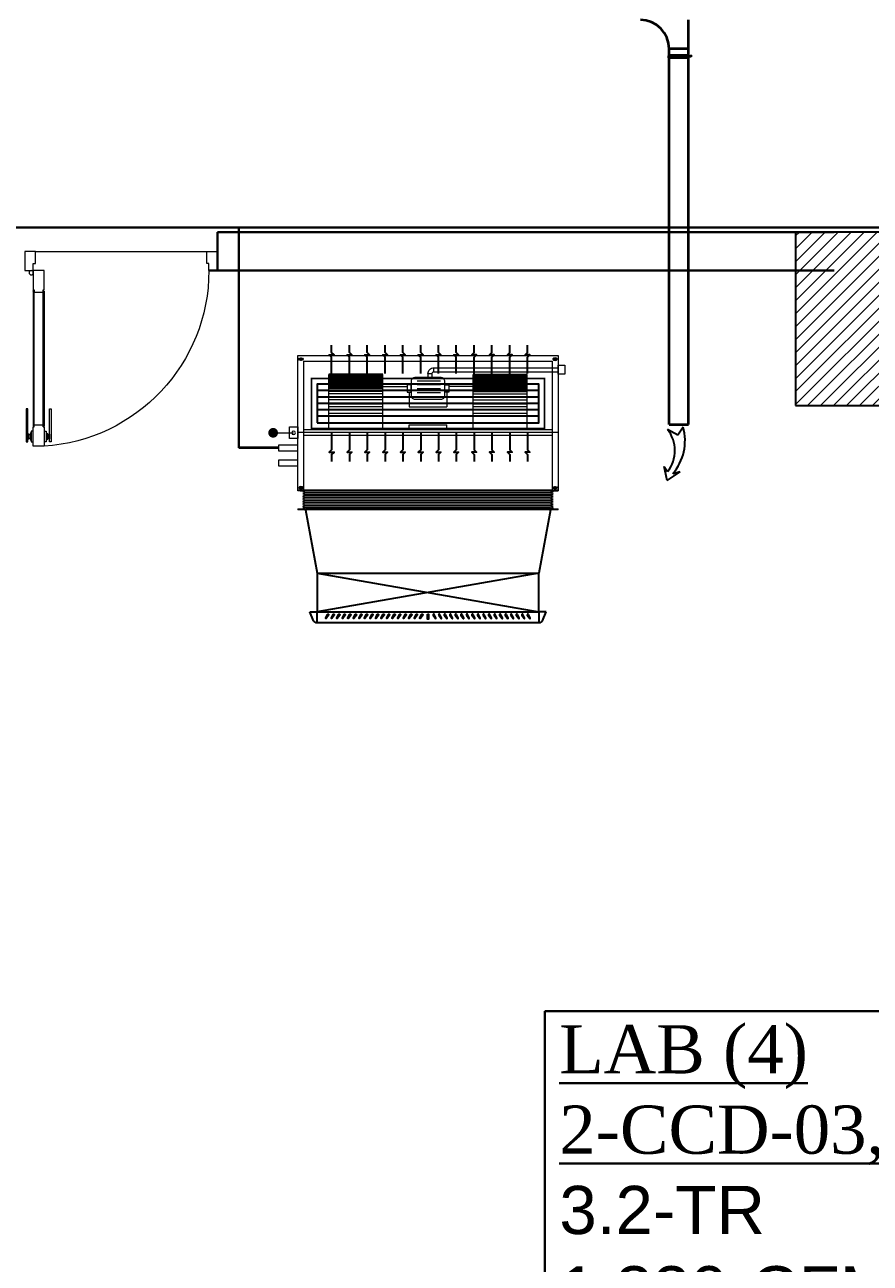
# Model space of a CAD drawing. Extents: x 847 to 949, y 444 to 823.
# Drawn here: x 888.55 to 892.93, y 564.71 to 571.14 of the extents above; entities that cross this region are included whole.
import ezdxf

# ---------------------------------------------------------------- set-up
doc = ezdxf.new("R2010")
doc.units = 0
doc.header["$MEASUREMENT"] = 0
doc.linetypes.add('DASHDOT', pattern=[25.4, 12.7, -6.35, 0, -6.35])
doc.layers.get('0').update_dxf_attribs({"linetype": 'CONTINUOUS', "lineweight": 30})
for name, color, linetype in [('01_AC-EQUIP', 206, 'CONTINUOUS'), ('03_AC-S.DUCT', 5, 'CONTINUOUS'), ('06_AC-FA.DUCT', 4, 'CONTINUOUS'), ('A.C.VOLUM DAMPER', 2, 'CONTINUOUS'), ('AC-GRILLES', 2, 'CONTINUOUS'), ('M-DIFUSER', 195, 'CONTINUOUS'), ('M-DUCT-SA', 5, 'CONTINUOUS'), ('M-EQBMNT', 21, 'CONTINUOUS')]:
    doc.layers.add(name, color=color, linetype=linetype)
for name, color, linetype, lineweight in [('04-AC_F.A.DUCT', 4, 'CONTINUOUS', 35), ('AC-TEXT', 15, 'CONTINUOUS', 30), ('AC.REF(S). PIPING', 3, 'CONTINUOUS', 30), ('Column', 6, 'CONTINUOUS', 25), ('DOOR', 30, 'CONTINUOUS', 9), ('exhaust grill', 220, 'CONTINUOUS', 18), ('hatch', 252, 'CONTINUOUS', 9), ('Wall', 5, 'CONTINUOUS', 30)]:
    doc.layers.add(name, color=color, linetype=linetype, lineweight=lineweight)
doc.styles.add('AC', font='romans.shx', dxfattribs={"height": 0.2})

# ---------------------------------------------------------------- blocks, each defined once
blk = doc.blocks.new('d3')
at = {"layer": 'DOOR', "color": 252}
for p, q in [((45.6622, -61.5054), (45.6622, -60.8055)), ((45.6672, -60.8055), (45.6672, -61.5054)), ((45.7138, -60.8055), (45.7138, -61.5054)), ((45.7188, -61.5054), (45.7188, -60.8055))]:
    blk.add_line(p, q, dxfattribs=at)
at = {"layer": 'DOOR', "color": 251}
blk.add_line((45.6738, -61.711), (46.5627, -61.711), dxfattribs=at)
at = {"layer": 'DOOR', "color": 1}
for points in [[(45.6343, -60.8945), (45.6263, -60.8945), (45.6263, -60.7222), (45.6343, -60.7222)], [(45.7466, -60.8945), (45.7547, -60.8945), (45.7547, -60.7222), (45.7466, -60.7222)], [(45.6461, -60.74), (45.6396, -60.74), (45.6396, -60.7602), (45.6461, -60.7602)], [(45.7349, -60.74), (45.7414, -60.74), (45.7414, -60.7602), (45.7349, -60.7602)]]:
    blk.add_lwpolyline(points, close=True, dxfattribs=at)
for points in [[(45.6627, -60.7778), (45.6516, -60.7778), (45.6516, -60.7222), (45.6627, -60.7222)], [(45.6516, -60.7674), (45.6461, -60.7674), (45.6461, -60.7329), (45.6516, -60.7329)], [(45.7294, -60.7674), (45.7349, -60.7674), (45.7349, -60.7329), (45.7294, -60.7329)]]:
    blk.add_lwpolyline(points, dxfattribs=at)
at = {"layer": 'DOOR', "color": 5}
for points in [[(45.6672, -60.8), (45.6672, -60.8111), (45.7138, -60.8111), (45.7138, -60.8), (45.7183, -60.8), (45.7183, -60.7), (45.7183, -60.7), (45.6627, -60.7), (45.6627, -60.8)], [(45.6672, -61.511), (45.6672, -61.4999), (45.7138, -61.4999), (45.7138, -61.511), (45.7183, -61.511), (45.7183, -61.611), (45.7183, -61.611), (45.6627, -61.611), (45.6627, -61.511)], [(45.6183, -61.711), (45.6183, -61.611), (45.6627, -61.611), (45.6627, -61.6489), (45.6738, -61.6489), (45.6738, -61.711)], [(46.6183, -61.711), (46.6183, -61.611), (46.5737, -61.611), (46.5737, -61.6489), (46.5626, -61.6489), (46.5627, -61.711)]]:
    blk.add_lwpolyline(points, close=True, dxfattribs=at)
blk.add_lwpolyline([(45.7183, -60.7778), (45.7294, -60.7778), (45.7294, -60.7222), (45.7183, -60.7222)], dxfattribs=at)
at = {"layer": 'DOOR', "color": 1}
for points in [[(45.6343, -60.7403, -1), (45.6396, -60.7403), (45.6396, -60.7403), (45.6396, -60.7599), (45.6396, -60.7599, -1), (45.6343, -60.7599), (45.6343, -60.7599)], [(45.7466, -60.7403, 1), (45.7414, -60.7403), (45.7414, -60.7403), (45.7414, -60.7599), (45.7414, -60.7599, 1), (45.7466, -60.7599), (45.7466, -60.7599)]]:
    blk.add_lwpolyline(points, format="xyb", close=True, dxfattribs=at)
at = {"layer": 'DOOR', "color": 5}
for points in [[(45.6672, -60.8105), (45.6672, -60.8105, -1), (45.6672, -60.8006)], [(45.7138, -60.8105), (45.7138, -60.8105, 1), (45.7138, -60.8006)], [(45.6672, -61.5005), (45.6672, -61.5005, 1), (45.6672, -61.5104)], [(45.7138, -61.5005), (45.7138, -61.5005, -1), (45.7138, -61.5104)]]:
    blk.add_lwpolyline(points, format="xyb", close=True, dxfattribs=at)
blk.add_circle((45.6516, -61.5999), 0.0111, dxfattribs=at)
at = {"layer": 'DOOR', "color": 252}
blk.add_arc((45.6609, -61.611), 0.9128, 360, 86.39768, dxfattribs=at)
blk = doc.blocks.new('*U46')
at = {"layer": 'M-DIFUSER', "extrusion": (0, 1e-16, -1)}
for p, q in [((-517.1, -40.5), (-533.1, 0)), ((517.1, -40.5), (533.1, 0))]:
    blk.add_line(p, q, dxfattribs=at)
at = {"layer": 'M-DIFUSER'}
for points in [[(-533.1, 0), (-500, 0), (-500, 0)], [(533.1, 0), (500, 0), (500, 0)]]:
    blk.add_lwpolyline(points, dxfattribs=at)
blk.add_lwpolyline([(500, 0), (-500, 0), (-500, -50), (500, -50)], close=True, dxfattribs=at)
at = {"layer": 'M-DIFUSER', "color": 21}
for points in [[(-453.6, -12.4, -1.057685), (-448.3, -15.1), (-459.4, -30.3, -0.89828), (-461.1, -29.3)], [(-428.6, -12.4, -1.057685), (-423.3, -15.1), (-434.4, -30.3, -0.89828), (-436.1, -29.3)], [(-403.6, -12.4, -1.057685), (-398.3, -15.1), (-409.4, -30.3, -0.89828), (-411.1, -29.3)], [(-378.6, -12.4, -1.057685), (-373.3, -15.1), (-384.4, -30.3, -0.89828), (-386.1, -29.3)], [(-353.6, -12.4, -1.057685), (-348.3, -15.1), (-359.4, -30.3, -0.89828), (-361.1, -29.3)], [(-328.6, -12.4, -1.057685), (-323.3, -15.1), (-334.4, -30.3, -0.89828), (-336.1, -29.3)], [(-303.6, -12.4, -1.057685), (-298.3, -15.1), (-309.4, -30.3, -0.89828), (-311.1, -29.3)], [(-278.6, -12.4, -1.057685), (-273.3, -15.1), (-284.4, -30.3, -0.89828), (-286.1, -29.3)], [(-253.6, -12.4, -1.057685), (-248.3, -15.1), (-259.4, -30.3, -0.89828), (-261.1, -29.3)], [(-228.6, -12.4, -1.057685), (-223.3, -15.1), (-234.4, -30.3, -0.89828), (-236.1, -29.3)], [(-203.6, -12.4, -1.057685), (-198.3, -15.1), (-209.4, -30.3, -0.89828), (-211.1, -29.3)], [(-178.6, -12.4, -1.057685), (-173.3, -15.1), (-184.4, -30.3, -0.89828), (-186.1, -29.3)], [(-153.6, -12.4, -1.057685), (-148.3, -15.1), (-159.4, -30.3, -0.89828), (-161.1, -29.3)], [(-128.6, -12.4, -1.057685), (-123.3, -15.1), (-134.4, -30.3, -0.89828), (-136.1, -29.3)], [(-103.6, -12.4, -1.057685), (-98.3, -15.1), (-109.4, -30.3, -0.89828), (-111.1, -29.3)], [(-78.6, -12.4, -1.057685), (-73.3, -15.1), (-84.4, -30.3, -0.89828), (-86.1, -29.3)], [(-53.6, -12.4, -1.057685), (-48.3, -15.1), (-59.4, -30.3, -0.89828), (-61.1, -29.3)], [(-28.6, -12.4, -1.057685), (-23.3, -15.1), (-34.4, -30.3, -0.89828), (-36.1, -29.3)], [(28.6, -12.4, 1.057685), (23.3, -15.1), (34.4, -30.3, 0.89828), (36.1, -29.3)], [(53.6, -12.4, 1.057685), (48.3, -15.1), (59.4, -30.3, 0.89828), (61.1, -29.3)], [(78.6, -12.4, 1.057685), (73.3, -15.1), (84.4, -30.3, 0.89828), (86.1, -29.3)], [(103.6, -12.4, 1.057685), (98.3, -15.1), (109.4, -30.3, 0.89828), (111.1, -29.3)], [(128.6, -12.4, 1.057685), (123.3, -15.1), (134.4, -30.3, 0.89828), (136.1, -29.3)], [(153.6, -12.4, 1.057685), (148.3, -15.1), (159.4, -30.3, 0.89828), (161.1, -29.3)], [(178.6, -12.4, 1.057685), (173.3, -15.1), (184.4, -30.3, 0.89828), (186.1, -29.3)], [(203.6, -12.4, 1.057685), (198.3, -15.1), (209.4, -30.3, 0.89828), (211.1, -29.3)], [(228.6, -12.4, 1.057685), (223.3, -15.1), (234.4, -30.3, 0.89828), (236.1, -29.3)], [(253.6, -12.4, 1.057685), (248.3, -15.1), (259.4, -30.3, 0.89828), (261.1, -29.3)], [(278.6, -12.4, 1.057685), (273.3, -15.1), (284.4, -30.3, 0.89828), (286.1, -29.3)], [(303.6, -12.4, 1.057685), (298.3, -15.1), (309.4, -30.3, 0.89828), (311.1, -29.3)], [(328.6, -12.4, 1.057685), (323.3, -15.1), (334.4, -30.3, 0.89828), (336.1, -29.3)], [(353.6, -12.4, 1.057685), (348.3, -15.1), (359.4, -30.3, 0.89828), (361.1, -29.3)], [(378.6, -12.4, 1.057685), (373.3, -15.1), (384.4, -30.3, 0.89828), (386.1, -29.3)], [(403.6, -12.4, 1.057685), (398.3, -15.1), (409.4, -30.3, 0.89828), (411.1, -29.3)], [(428.6, -12.4, 1.057685), (423.3, -15.1), (434.4, -30.3, 0.89828), (436.1, -29.3)], [(453.6, -12.4, 1.057685), (448.3, -15.1), (459.4, -30.3, 0.89828), (461.1, -29.3)]]:
    blk.add_lwpolyline(points, format="xyb", close=True, dxfattribs=at)
blk.add_lwpolyline([(2, -11), (-3, -11), (-3, -33.7), (2, -33.7)], close=True, dxfattribs=at)
at = {"layer": 'M-DIFUSER'}
for centre, start_param, end_param in [((-500, -29.9), 2.91321, 3.926991), ((500, -29.9), 3.926991, 4.940771)]:
    blk.add_ellipse(centre, major_axis=(14.2, 14.2), ratio=1, start_param=start_param, end_param=end_param, dxfattribs=at)
at = {"layer": 'M-DUCT-SA'}
for points in [[(-244.3, -117.1, 0, 0, 0), (-345, -217.9, 30, 0, 0), (-398, -270.9, 0, 0, 0)], [(-0.5, -113.7, 0, 0, 0), (-0.5, -257, 30, 0, 0), (-0.5, -332, 0, 0, 0)], [(243.2, -117.1, 0, 0, 0), (344, -217.9, 30, 0, 0), (397, -270.9, 0, 0, 0)]]:
    blk.add_lwpolyline(points, format="xyseb", dxfattribs=at)
blk = doc.blocks.new('ARR03B')
at = {"color": 21}
blk.add_lwpolyline([(0, 0), (-2, 0), (-3.5, 0), (-4, 0.5), (-4, -0.5), (-4.5, 0), (-6, 0)], dxfattribs=at)
blk = doc.blocks.new('A$C57D47514')
at = {"layer": '03_AC-S.DUCT', "color": 183, "linetype": 'Continuous'}
for p, q in [((1.1846, 0.3686), (0.0346, 0.3686)), ((1.1846, 0.3353), (0.0346, 0.3353)), ((1.1846, 0.302), (0.0346, 0.302)), ((1.1846, 0.2686), (0.0346, 0.2686)), ((1.1846, 0.2353), (0.0346, 0.2353))]:
    blk.add_line(p, q, dxfattribs=at)
blk.add_lwpolyline([(0.0346, 0.402), (1.1846, 0.402), (1.1846, 0.202), (0.0346, 0.202)], close=True, dxfattribs=at)
at = {"layer": 'AC-GRILLES', "color": 6, "const_width": 0.00924}
blk.add_lwpolyline([(0.0046, 0.432), (1.2146, 0.432), (1.2146, 0.172), (0.0046, 0.172)], close=True, dxfattribs=at)
at = {"layer": 'AC-GRILLES', "color": 21, "extrusion": (0, 0, -1), "yscale": 0.0245648511207874, "zscale": -0.0245648511207874}
for p, xscale, rotation in [((-0.1096, 0.4565), 0.0245648511207874, 270), ((-0.202, 0.4565), 0.0245648511207874, 270), ((-0.2945, 0.4565), 0.0245648511207874, 270), ((-0.3869, 0.4565), 0.0245648511207874, 270), ((-0.4793, 0.4565), 0.0245648511207874, 270), ((-0.5717, 0.4565), 0.0245648511207874, 270), ((-0.6641, 0.4565), 0.0245648511207874, 270), ((-0.7565, 0.4565), 0.0245648511207874, 270), ((-0.849, 0.4565), -0.0245648511207874, 90), ((-0.9414, 0.4565), -0.0245648511207874, 90), ((-1.0338, 0.4565), -0.0245648511207874, 90), ((-1.1262, 0.4565), -0.0245648511207874, 90)]:
    blk.add_blockref('ARR03B', p, dxfattribs=dict(at, xscale=xscale, rotation=rotation))
at = {"layer": 'AC-GRILLES', "color": 1, "extrusion": (0, 0, -1), "yscale": 0.0245648511207874, "zscale": -0.0245648511207874}
for p, xscale, rotation in [((-0.1096, 0.1474), -0.0245648511207874, 270), ((-0.202, 0.1474), -0.0245648511207874, 270), ((-0.2945, 0.1474), -0.0245648511207874, 270), ((-0.3869, 0.1474), -0.0245648511207874, 270), ((-0.4793, 0.1474), -0.0245648511207874, 270), ((-0.5717, 0.1474), -0.0245648511207874, 270), ((-0.6641, 0.1474), -0.0245648511207874, 270), ((-0.7565, 0.1474), -0.0245648511207874, 270), ((-0.849, 0.1474), 0.0245648511207874, 90.00000000000004), ((-0.9414, 0.1474), 0.0245648511207874, 90.00000000000004), ((-1.0338, 0.1474), 0.0245648511207874, 90.00000000000004), ((-1.1262, 0.1474), 0.0245648511207874, 90.00000000000004)]:
    blk.add_blockref('ARR03B', p, dxfattribs=dict(at, xscale=xscale, rotation=rotation))
blk = doc.blocks.new('A$C79007506')
at = {"layer": '01_AC-EQUIP', "color": 2, "lineweight": 20}
for p, q in [((1.5031, 0.8), (0.1531, 0.8)), ((0.1531, 0.7952), (0.1531, 0.8)), ((0.1531, 0.7952), (1.5031, 0.7952)), ((0.1655, 0.7952), (1.5031, 0.7952)), ((0.1787, 0.7909), (0.1922, 0.7952)), ((0.1787, 0.7909), (0.1922, 0.7866)), ((0.1787, 0.7824), (0.1922, 0.7866)), ((0.1787, 0.7824), (0.1922, 0.7781)), ((0.1787, 0.7738), (0.1922, 0.7781)), ((0.1787, 0.7738), (0.1922, 0.7696)), ((0.1922, 0.7866), (1.464, 0.7866)), ((0.1922, 0.7781), (1.464, 0.7781)), ((1.4775, 0.7909), (1.464, 0.7952)), ((1.4775, 0.7909), (1.464, 0.7866)), ((1.4775, 0.7824), (1.464, 0.7866)), ((1.4775, 0.7824), (1.464, 0.7781)), ((1.4775, 0.7738), (1.464, 0.7781)), ((1.4775, 0.7738), (1.464, 0.7696)), ((1.5031, 0.8), (1.5031, 0.7952)), ((0.1787, 0.7653), (0.1922, 0.7696)), ((0.1787, 0.7653), (0.1922, 0.761)), ((0.1787, 0.7568), (0.1922, 0.761)), ((0.1787, 0.7568), (0.1922, 0.7525)), ((0.1787, 0.7482), (0.1922, 0.7525)), ((0.1787, 0.7482), (0.1922, 0.744)), ((0.1787, 0.7397), (0.1922, 0.744)), ((0.1787, 0.7397), (0.1922, 0.7354)), ((0.1787, 0.7312), (0.1922, 0.7354)), ((0.1787, 0.7312), (0.1922, 0.7269)), ((0.1787, 0.7226), (0.1922, 0.7269)), ((0.1787, 0.7226), (0.1922, 0.7184)), ((0.1787, 0.7141), (0.1922, 0.7184)), ((0.1787, 0.7141), (0.1922, 0.7098)), ((0.1787, 0.7056), (0.1922, 0.7098)), ((0.1922, 0.7696), (1.464, 0.7696)), ((0.1922, 0.761), (1.464, 0.761)), ((0.1922, 0.7525), (1.464, 0.7525)), ((0.1922, 0.744), (1.464, 0.744)), ((0.1922, 0.7354), (1.464, 0.7354)), ((0.1922, 0.7269), (1.464, 0.7269)), ((0.1922, 0.7184), (1.464, 0.7184)), ((0.1922, 0.7098), (1.464, 0.7098)), ((1.4775, 0.7653), (1.464, 0.7696)), ((1.4775, 0.7653), (1.464, 0.761)), ((1.4775, 0.7568), (1.464, 0.761)), ((1.4775, 0.7568), (1.464, 0.7525)), ((1.4775, 0.7482), (1.464, 0.7525)), ((1.4775, 0.7482), (1.464, 0.744)), ((1.4775, 0.7397), (1.464, 0.744)), ((1.4775, 0.7397), (1.464, 0.7354)), ((1.4775, 0.7312), (1.464, 0.7354)), ((1.4775, 0.7312), (1.464, 0.7269)), ((1.4775, 0.7226), (1.464, 0.7269)), ((1.4775, 0.7226), (1.464, 0.7184)), ((1.4775, 0.7141), (1.464, 0.7184)), ((1.4775, 0.7141), (1.464, 0.7098)), ((1.4775, 0.7056), (1.464, 0.7098)), ((1.464, 0.7013), (0.1531, 0.7013)), ((0.1531, 0.6965), (0.1531, 0.7013)), ((0.1531, 0.6965), (1.5031, 0.6965)), ((0.1655, 0.7013), (1.5031, 0.7013)), ((0.1787, 0.7056), (0.1922, 0.7013)), ((1.4775, 0.7056), (1.464, 0.7013)), ((1.5031, 0.7013), (1.5031, 0.6965))]:
    blk.add_line(p, q, dxfattribs=at)
at = {"layer": '01_AC-EQUIP', "color": 1, "lineweight": 20}
for p, q in [((0.1546, 0.6857), (0.1818, 0.6857)), ((0.1688, 0.6949), (0.1688, 0.6773)), ((1.5016, 0.6857), (1.4743, 0.6857)), ((1.4873, 0.6949), (1.4873, 0.6773)), ((1.5031, 0.4), (0.1531, 0.4)), ((1.4731, 0.415), (0.1831, 0.415)), ((1.4731, 0.385), (0.1831, 0.385)), ((0.3129, 0.385), (0.3129, 0.099)), ((0.5933, 0.385), (0.5933, 0.099)), ((0.7303, 0.385), (0.7303, 0.3599)), ((0.7303, 0.3599), (0.9259, 0.3599)), ((0.9259, 0.385), (0.9259, 0.3599)), ((1.0628, 0.385), (1.0628, 0.099)), ((1.3433, 0.385), (1.3433, 0.099)), ((0.5933, 0.3001), (0.3129, 0.3001)), ((0.3129, 0.2806), (0.5933, 0.2806)), ((0.3129, 0.2652), (0.5933, 0.2652)), ((0.7303, 0.2668), (0.9259, 0.2668)), ((0.7303, 0.1899), (0.7303, 0.2668)), ((0.9259, 0.1899), (0.9259, 0.2668)), ((1.3433, 0.3001), (1.0628, 0.3001)), ((1.0628, 0.2806), (1.3433, 0.2806)), ((1.0628, 0.2652), (1.3433, 0.2652)), ((0.3129, 0.2498), (0.5933, 0.2498)), ((0.3129, 0.2498), (0.5933, 0.2498)), ((0.5933, 0.2303), (0.3129, 0.2303)), ((0.5933, 0.2149), (0.3129, 0.2149)), ((0.5933, 0.1995), (0.3129, 0.1995)), ((0.8923, 0.2141), (0.7718, 0.2141)), ((0.8923, 0.1936), (0.7718, 0.1936)), ((1.3433, 0.2498), (1.0628, 0.2498)), ((1.0628, 0.2498), (1.3433, 0.2498)), ((1.0628, 0.2303), (1.3433, 0.2303)), ((1.0628, 0.2149), (1.3433, 0.2149)), ((1.0628, 0.1995), (1.3433, 0.1995)), ((0.5933, 0.1872), (0.3129, 0.1872)), ((0.5933, 0.1794), (0.3129, 0.1794)), ((0.5933, 0.1716), (0.3129, 0.1716)), ((0.5933, 0.1641), (0.3129, 0.1641)), ((0.5933, 0.1574), (0.3129, 0.1574)), ((0.5933, 0.1518), (0.3129, 0.1518)), ((0.5933, 0.144), (0.3129, 0.144)), ((0.5933, 0.1363), (0.3129, 0.1363)), ((0.5933, 0.1288), (0.3129, 0.1288)), ((0.5933, 0.1807), (0.7206, 0.1807)), ((0.5933, 0.1602), (0.7206, 0.1602)), ((0.8923, 0.1731), (0.7718, 0.1731)), ((0.8923, 0.1526), (0.7718, 0.1526)), ((0.8923, 0.1321), (0.7718, 0.1321)), ((1.0628, 0.1807), (0.9356, 0.1807)), ((1.0628, 0.1602), (0.9356, 0.1602)), ((1.0628, 0.1872), (1.3433, 0.1872)), ((1.0628, 0.1794), (1.3433, 0.1794)), ((1.0628, 0.1716), (1.3433, 0.1716)), ((1.0628, 0.1641), (1.3433, 0.1641)), ((1.0628, 0.1574), (1.3433, 0.1574)), ((1.0628, 0.1518), (1.3433, 0.1518)), ((1.0628, 0.144), (1.3433, 0.144)), ((1.0628, 0.1363), (1.3433, 0.1363)), ((1.0628, 0.1288), (1.3433, 0.1288)), ((0.5933, 0.122), (0.3129, 0.122)), ((0.5933, 0.1165), (0.3129, 0.1165)), ((0.5933, 0.1112), (0.3129, 0.1112)), ((0.5933, 0.1074), (0.3129, 0.1074)), ((0.5933, 0.1042), (0.3129, 0.1042)), ((0.5933, 0.1015), (0.3129, 0.1015)), ((0.8281, 0.0943), (0.8281, 0.1144)), ((0.8486, 0.0943), (0.8281, 0.0943)), ((0.8486, 0.0943), (0.8486, 0.1144)), ((0.8588, 0.0841), (1.5031, 0.0841)), ((0.8588, 0.0841), (0.8588, 0.0636)), ((1.0628, 0.122), (1.3433, 0.122)), ((1.0628, 0.1165), (1.3433, 0.1165)), ((1.0628, 0.1112), (1.3433, 0.1112)), ((1.0628, 0.1074), (1.3433, 0.1074)), ((1.0628, 0.1042), (1.3433, 0.1042)), ((1.0628, 0.1015), (1.3433, 0.1015)), ((0.1546, 0.019), (0.1818, 0.019)), ((0.1688, 0.0098), (0.1688, 0.0274)), ((0.8588, 0.0636), (1.5031, 0.0636)), ((1.5016, 0.0188), (1.4743, 0.0188)), ((1.4873, 0.0096), (1.4873, 0.0272))]:
    blk.add_line(p, q, dxfattribs=at)
at = {"layer": '01_AC-EQUIP', "color": 4, "lineweight": 20}
blk.add_line((0.0246, 0.4008), (0.1305, 0.4008), dxfattribs=at)
at = {"layer": '01_AC-EQUIP', "color": 1, "linetype": 'DASHDOT', "lineweight": 20}
for p, q in [((0.5933, 0.1518), (0.3129, 0.1518)), ((1.0628, 0.1518), (1.3433, 0.1518))]:
    blk.add_line(p, q, dxfattribs=at)
at = {"layer": '01_AC-EQUIP', "color": 1, "lineweight": 20}
for points in [[(0.1531, 0.7013), (0.1531, 0), (1.5031, 0), (1.5031, 0.7013)], [(0.1831, 0.7013), (0.1831, 0.03), (1.4731, 0.03), (1.4731, 0.7013)], [(0.1831, 0.6965), (0.1831, 0.415)], [(1.4731, 0.415), (1.4731, 0.6965)], [(1.4731, 0.1653), (1.4731, 0.385)]]:
    blk.add_lwpolyline(points, dxfattribs=at)
at = {"layer": '01_AC-EQUIP', "color": 6, "lineweight": 20}
blk.add_lwpolyline([(0.1531, 0.573), (0.1531, 0.543), (0.0531, 0.543), (0.0531, 0.573)], close=True, dxfattribs=at)
at = {"layer": '01_AC-EQUIP', "color": 5, "lineweight": 20}
blk.add_lwpolyline([(0.1531, 0.4942), (0.1531, 0.4642), (0.0531, 0.4642), (0.0531, 0.4942)], close=True, dxfattribs=at)
at = {"layer": '01_AC-EQUIP', "color": 4, "lineweight": 20, "const_width": 0.0252}
blk.add_lwpolyline([(0.0273, 0.4132, -1), (0.0219, 0.3885, -1)], format="xyb", close=True, dxfattribs=at)
at = {"layer": '01_AC-EQUIP', "color": 1, "lineweight": 20}
for points in [[(0.1091, 0.37), (0.1531, 0.37), (0.1531, 0.43), (0.1091, 0.43)], [(0.74, 0.1511), (0.7206, 0.1511), (0.7206, 0.1899), (0.74, 0.1899)], [(0.9162, 0.1511), (0.9356, 0.1511), (0.9356, 0.1899), (0.9162, 0.1899)], [(1.5383, 0.097), (1.5031, 0.097), (1.5031, 0.0491), (1.5383, 0.0491)]]:
    blk.add_lwpolyline(points, close=True, dxfattribs=at)
blk.add_lwpolyline([(0.8957, 0.1144), (0.7605, 0.1144, -0.414214), (0.74, 0.1349), (0.74, 0.2061, -0.414214), (0.7605, 0.2266), (0.8957, 0.2266, -0.414214), (0.9162, 0.2061), (0.9162, 0.1349, -0.414214)], format="xyb", close=True, dxfattribs=at)
blk.add_circle((0.1305, 0.4008), 0.00932, dxfattribs=at)
for radius in [0.0307, 0.0102]:
    blk.add_arc((0.8588, 0.0943), radius, 179.99939, 269.99939, dxfattribs=at)
for centre, major_axis, start_param, end_param in [((0.1688, 0.6857), (0.0109, 0), 1.570796326794849, 7.853981633974433), ((0.1688, 0.6857), (0.0062, 0), 1.570796326797271, 7.853981633976858), ((1.4873, 0.0188), (0.0109, 0), 4.712389, 10.995574), ((1.4873, 0.0188), (0.0062, 0), -1.570796, 4.712389)]:
    blk.add_ellipse(centre, major_axis=major_axis, ratio=0.646018, start_param=start_param, end_param=end_param, dxfattribs=at)
at = {"layer": '01_AC-EQUIP', "color": 1, "lineweight": 20, "extrusion": (0, 0, -1)}
for centre, major_axis, start_param, end_param in [((1.4873, 0.6857), (-0.0109, 0), 1.570796326795608, 7.853981633975192), ((1.4873, 0.6857), (-0.0062, 0), 1.570796326797271, 7.853981633976858), ((0.1688, 0.019), (-0.0109, 0), 4.712389, 10.995574), ((0.1688, 0.019), (-0.0062, 0), -1.570796, 4.712389)]:
    blk.add_ellipse(centre, major_axis=major_axis, ratio=0.646018, start_param=start_param, end_param=end_param, dxfattribs=at)
at = {"layer": '03_AC-S.DUCT', "linetype": 'Continuous'}
for p, q in [((0.1922, 0.7952), (0.1922, 0.8)), ((1.464, 0.7952), (0.1922, 0.7952)), ((1.464, 0.7952), (1.464, 0.8))]:
    blk.add_line(p, q, dxfattribs=at)
at = {"layer": 'M-EQBMNT', "color": 21, "linetype": 'ByBlock', "ltscale": 1.5}
for p, q in [((0.5933, 0.099), (0.3129, 0.099)), ((1.0628, 0.099), (1.3433, 0.099))]:
    blk.add_line(p, q, dxfattribs=at)
blk = doc.blocks.new('A$C60D03859')
at = {"layer": '06_AC-FA.DUCT'}
for p, q in [((-0.156, 0.306), (-0.242, -0.048)), ((-0.156, 0.306), (0.115, 0.11)), ((-0.242, -0.048), (-0.143, 0.1)), ((0.115, 0.11), (-0.022, 0.142)), ((0.369, -0.64), (0.64, -0.578)), ((0.403, -0.862), (0.369, -0.64))]:
    blk.add_line(p, q, dxfattribs=at)
for centre, radius, start, end in [((1.032, 0.131), 1.176, 181.521, 237.6803), ((0.755, 0.192), 0.779, 183.7141, 261.5016)]:
    blk.add_arc(centre, radius, start, end, dxfattribs=at)
blk = doc.blocks.new('A$C180A56EA')
at = {"layer": 'A.C.VOLUM DAMPER'}
h = blk.add_hatch(dxfattribs=at)
h.set_pattern_fill('ANSI31', color=256, scale=0.001, style=0)
h.set_pattern_definition([(45, (129.5106855, -230.48025158), (-8.838834765e-05, 8.838834765e-05), [])])
h.paths.add_polyline_path([(0.0459, 0.0039), (0.0459, 0.0065), (0.0401, 0.0065), (0.0401, -0.0027), (0.0459, -0.0027), (0.0459, 0), (0.0603, 0), (0.0603, 0.0128), (0.057, 0.0128), (0.057, 0.0039)])
for p, q in [((-0.1242, 0.0032), (-0.1161, 0.0032)), ((-0.1161, 0.0004), (-0.119, 0.0032)), ((-0.1185, 0), (-0.1161, 0.0024)), ((-0.1161, 0.0015), (-0.1179, 0.0032)), ((-0.1174, 0), (-0.1161, 0.0013)), ((-0.1161, 0.0026), (-0.1168, 0.0032)), ((-0.1163, 0), (-0.1161, 0.0001)), ((-0.1161, 0.0001), (-0.1104, 0.0058)), ((-0.1161, 0.0013), (-0.1116, 0.0058)), ((-0.1161, 0.0024), (-0.1127, 0.0058)), ((-0.1161, -0.0026), (-0.1161, 0.0058)), ((-0.1161, 0.0035), (-0.1138, 0.0058)), ((-0.1161, 0.0058), (-0.1099, 0.0058)), ((-0.1161, 0.0057), (-0.116, 0.0058)), ((-0.1161, 0.0046), (-0.1149, 0.0058)), ((-0.1161, -0.001), (-0.1099, 0.0053)), ((-0.1099, -0.0014), (-0.1161, 0.0048)), ((-0.1161, -0.0021), (-0.1099, 0.0042)), ((-0.1099, -0.0026), (-0.1161, 0.0037)), ((-0.1109, -0.0026), (-0.1161, 0.0026)), ((-0.112, -0.0026), (-0.1161, 0.0015)), ((-0.1131, -0.0026), (-0.1161, 0.0004)), ((-0.1099, -0.0003), (-0.116, 0.0058)), ((-0.1156, -0.0026), (-0.1099, 0.0031)), ((-0.1099, 0.0008), (-0.1149, 0.0058)), ((-0.1145, -0.0026), (-0.1099, 0.002)), ((-0.1099, 0.0019), (-0.1138, 0.0058)), ((-0.1134, -0.0026), (-0.1099, 0.0009)), ((-0.1128, 0.0019), (0.0401, 0.0019)), ((-0.1099, 0.003), (-0.1127, 0.0058)), ((-0.1099, 0.0041), (-0.1116, 0.0058)), ((-0.1099, 0.0052), (-0.1105, 0.0058)), ((0.0401, 0.0121), (-0.1099, 0.0121)), ((-0.0882, 0.0113), (-0.0994, -0.0075)), ((-0.0768, 0.0113), (-0.0656, -0.0075)), ((-0.0402, 0.0113), (-0.0514, -0.0075)), ((-0.0284, 0.0113), (-0.0173, -0.0075)), ((0.0056, 0.0113), (-0.0056, -0.0075)), ((0.0174, 0.0113), (0.0286, -0.0075)), ((0.0459, 0.0065), (0.0401, 0.0065)), ((0.0401, 0.0065), (0.0401, -0.0027)), ((0.0459, 0.0039), (0.0459, 0.0065)), ((0.057, 0.0039), (0.0459, 0.0039)), ((0.0603, 0.0128), (0.057, 0.0128)), ((0.057, 0.0128), (0.057, 0.0039)), ((0.0603, 0.0128), (0.0603, 0)), ((-0.1242, 0), (-0.1161, 0)), ((-0.1142, -0.0026), (-0.1161, -0.0007)), ((-0.1153, -0.0026), (-0.1161, -0.0018)), ((-0.1099, -0.0026), (-0.1161, -0.0026)), ((-0.1123, -0.0026), (-0.1099, -0.0003)), ((-0.1111, -0.0026), (-0.1099, -0.0014)), ((-0.11, -0.0026), (-0.1099, -0.0025)), ((-0.1099, -0.0083), (0.0401, -0.0083)), ((0.0401, -0.0027), (0.0459, -0.0027)), ((0.0603, 0), (0.0459, 0)), ((0.0459, -0.0027), (0.0459, 0))]:
    blk.add_line(p, q, dxfattribs=at)
at = {"layer": 'A.C.VOLUM DAMPER', "extrusion": (0, 0, -1)}
for centre, major_axis, start_param, end_param in [((-0.0938, 0.0019), (0.00135, 0.00135), 3.926991, 7.068583), ((-0.0938, 0.0019), (-0.00135, 0.00135), 2.356195, 5.497787), ((-0.0712, 0.0019), (0.00135, 0.00135), 3.926991, 7.068583), ((-0.0712, 0.0019), (-0.00135, 0.00135), 2.356195, 5.497787), ((-0.0458, 0.0019), (0.00135, 0.00135), 3.926991, 7.068583), ((-0.0458, 0.0019), (-0.00135, 0.00135), 2.356195, 5.497787), ((-0.0228, 0.0019), (0.00135, 0.00135), 3.926991, 7.068583), ((-0.0228, 0.0019), (-0.00135, 0.00135), 2.356194, 5.497787), ((0, 0.0019), (0.00135, 0.00135), 3.926991, 7.068583), ((0, 0.0019), (0.00135, 0.00135), 0.785398, 3.926991), ((0.023, 0.0019), (0.00135, 0.00135), 3.926991, 7.068583), ((0.023, 0.0019), (-0.00135, 0.00135), 2.356195, 5.497787)]:
    blk.add_ellipse(centre, major_axis=major_axis, ratio=1, start_param=start_param, end_param=end_param, dxfattribs=at)

msp = doc.modelspace()

# ---------------------------------------------------------------- hatches: boundary and pattern name
at = {"layer": 'hatch'}
h = msp.add_hatch(dxfattribs=at)
h.set_pattern_fill('ANSI31', color=252, scale=0.015, style=0)
h.set_pattern_definition([(45, (1119.978867, 246.940245), (-0.0336759605, 0.0336759605), [])])
h.paths.add_polyline_path([(892.5467, 569.1623), (893.4467, 569.1623), (893.4467, 570.0623), (892.5467, 570.0623)])

# ---------------------------------------------------------------- linework, layer by layer
at = {"layer": '03_AC-S.DUCT', "linetype": 'Continuous'}
for p, q in [((890.0033, 568.6218, 0.0012), (890.0642, 568.2925, 0.0012)), ((891.2751, 568.6218, -0.0488), (891.2142, 568.2925, -0.0488)), ((891.2751, 568.6218, -0.0488), (891.2142, 568.2925, -0.0488)), ((890.0642, 568.2925, -0.0488), (891.2142, 568.2925, -0.0488)), ((890.0642, 568.2925, -0.0488), (891.2142, 568.0925, -0.0488)), ((891.2142, 568.2925, -0.0488), (890.0642, 568.0925, -0.0488)), ((890.0642, 568.2925, -0.0488), (891.2142, 568.2925, -0.0488)), ((890.0642, 568.2925, -0.0488), (891.2142, 568.0925, -0.0488)), ((891.2142, 568.2925, -0.0488), (890.0642, 568.0925, -0.0488)), ((890.0642, 568.2925, 0.0012), (890.0642, 568.0925, 0.0012)), ((891.2142, 568.0925, -0.0488), (891.2142, 568.2925, -0.0488)), ((891.2142, 568.0925, -0.0488), (891.2142, 568.2925, -0.0488))]:
    msp.add_line(p, q, dxfattribs=at)
at = {"layer": '04-AC_F.A.DUCT', "linetype": 'Continuous'}
for p, q in [((891.9912, 569.064), (891.9912, 571.163)), ((891.8912, 569.064), (891.8912, 571.013)), ((891.9912, 571.013), (891.8912, 571.013))]:
    msp.add_line(p, q, dxfattribs=at)
at = {"layer": '04-AC_F.A.DUCT'}
msp.add_line((891.8912, 569.064), (891.9912, 569.064), dxfattribs=at)
at = {"layer": '04-AC_F.A.DUCT', "linetype": 'Continuous'}
msp.add_arc((891.7412, 571.013), 0.15, 0, 90, dxfattribs=at)
at = {"layer": 'AC-TEXT', "color": 7, "linetype": 'Continuous'}
msp.add_lwpolyline([(891.2459, 566.0195), (894.2003, 566.0195), (894.2003, 561.8523), (891.2459, 561.8523)], close=True, dxfattribs=at)
at = {"layer": 'AC.REF(S). PIPING'}
for p, q in [((909.8884, 570.0863, -0.0488), (865.1734, 570.0863, -0.0488)), ((889.6575, 568.9444, -0.1488), (889.6575, 570.088, -0.1488)), ((889.6575, 568.9426, -0.0488), (889.6575, 570.0863, -0.0488)), ((889.8642, 568.9444, -0.1488), (889.6575, 568.9444, -0.1488)), ((889.8642, 568.9426, -0.0488), (889.6575, 568.9426, -0.0488))]:
    msp.add_line(p, q, dxfattribs=at)
at = {"layer": 'Column', "color": 252}
msp.add_lwpolyline([(892.5467, 569.1623), (893.4467, 569.1623), (893.4467, 570.0623), (892.5467, 570.0623)], close=True, dxfattribs=at)
at = {"layer": 'Wall', "color": 252, "linetype": 'Continuous'}
for p, q in [((892.7467, 570.0623), (889.5467, 570.0623)), ((889.5467, 569.8623), (889.5467, 570.0623)), ((892.7467, 570.0623), (889.5467, 570.0623)), ((889.5467, 569.8623), (889.5467, 570.0623)), ((892.7467, 569.8623), (889.5021, 569.8623)), ((892.7467, 569.8623), (889.5021, 569.8623))]:
    msp.add_line(p, q, dxfattribs=at)

# ---------------------------------------------------------------- block references
at = {"color": 252, "linetype": 'Continuous', "xscale": -1, "rotation": 180}
msp.add_blockref('d3', (842.9284, 508.2513), dxfattribs=at)
at = {"layer": '01_AC-EQUIP', "color": 1, "lineweight": 20, "xscale": -1, "rotation": 180}
msp.add_blockref('A$C79007506', (889.8111, 569.4218, -0.0488), dxfattribs=at)
msp.add_blockref('A$C79007506', (889.8111, 569.4218, -0.0488), dxfattribs=at)
at = {"layer": '03_AC-S.DUCT', "linetype": 'Continuous', "xscale": -1, "rotation": 180}
msp.add_blockref('A$C57D47514', (890.0296, 569.4752, -0.0488), dxfattribs=at)
msp.add_blockref('A$C57D47514', (890.0296, 569.4752, -0.0488), dxfattribs=at)
at = {"layer": 'A.C.VOLUM DAMPER', "xscale": 0.6666666641402051, "yscale": 0.6666666641402051, "zscale": 0.6666666641402051}
msp.add_blockref('A$C180A56EA', (891.9645, 570.9721), dxfattribs=at)
at = {"layer": 'exhaust grill', "xscale": 0.2237646315900069, "yscale": 0.2237646315900069, "zscale": 0.2237646315900069, "rotation": 137.7066147334056}
msp.add_blockref('A$C60D03859', (891.9005, 568.8468), dxfattribs=at)
at = {"layer": 'M-DIFUSER', "xscale": -0.00115, "yscale": 0.00115, "zscale": 0.00115}
msp.add_blockref('*U46', (890.6392, 568.0925, -0.0488), dxfattribs=at)
msp.add_blockref('*U46', (890.6392, 568.0925, -0.0488), dxfattribs=at)

# ---------------------------------------------------------------- texts
at = {"layer": 'AC-TEXT', "color": 7, "linetype": 'Continuous', "insert": (891.3208, 565.9473), "char_height": 0.25, "width": 6.186939, "attachment_point": 1, "style": 'AC'}
msp.add_mtext('\\A1;{\\fTimes New Roman|b0|i0|c0|p18;\\L\\C85;LAB (4)\\P2-CCD-03,Each\\P\\fArial|b0|i0|c0|p34;\\l\\C34;3.2-TR \\P\\pt0;\\L1,330-CFM S.A.\\l \\P\\ptz;1-S.A.G-46"X8"\\PInclined by 45°\\fTimes New Roman|b0|i0|c0|p18;\\P\\pt0;\\fArial|b0|i0|c0|p34;\\L1,285-CFM R.A.\\l \\P\\ptz;1-R.A.G-46"X8"\\PInclined by 45°\\P45-CFM F.A.\\P\\P\\fTimes New Roman|b0|i0|c0|p18;  }', dxfattribs=at)

doc.saveas('drawing.dxf')
